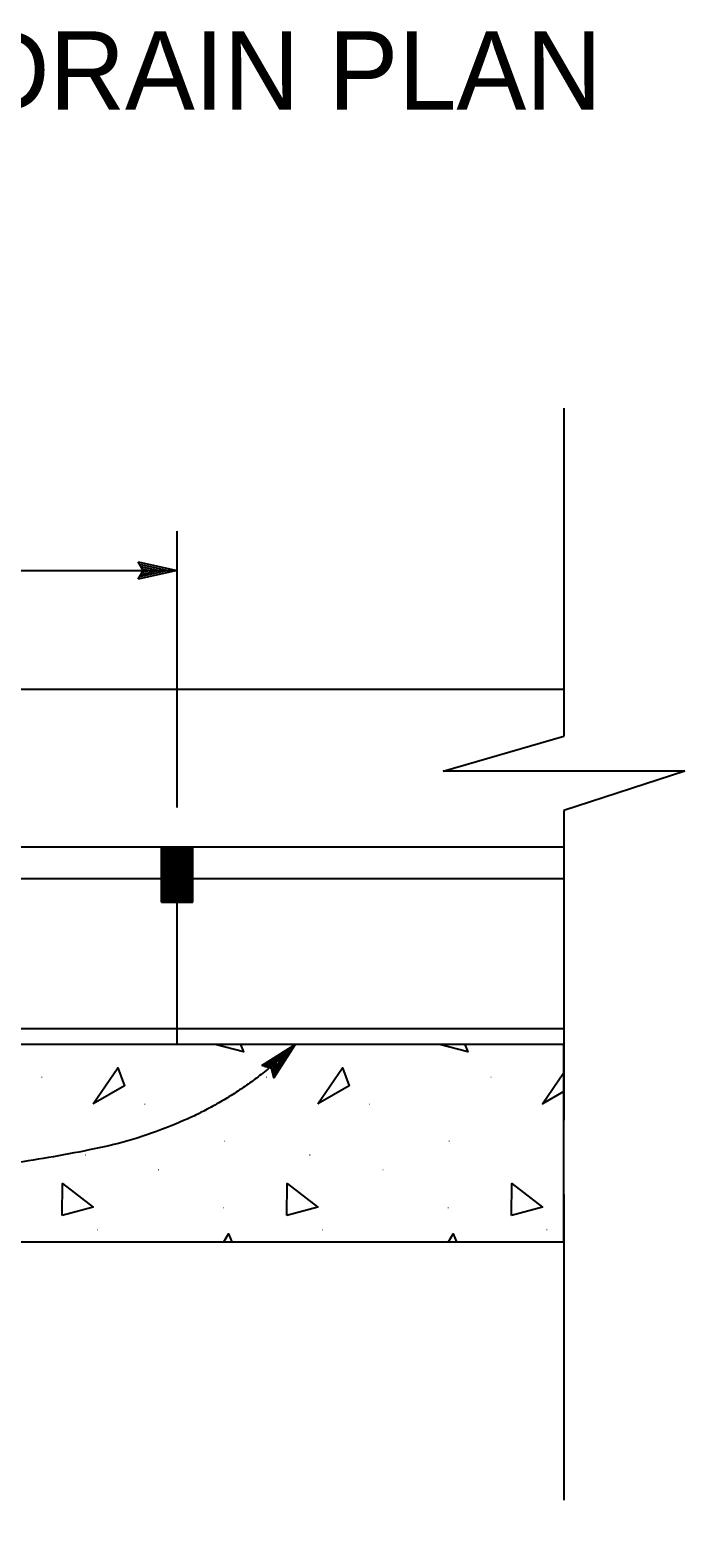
# Model space of a CAD drawing. Extents: x -893 to 867, y -474 to 712.
# Drawn here: x -205.3 to -104.9, y 169.7 to 400.8 of the extents above; entities that cross this region are included whole.
import ezdxf

# ---------------------------------------------------------------- set-up
doc = ezdxf.new("R2010")
doc.units = 0
for name, color, linetype in [('36 Drainage', 7, 'Continuous'), ('56 Stage 3 Anno', 7, 'Continuous'), ('57 Undefined', 7, 'Continuous'), ('60 Nongeo Data', 7, 'Continuous')]:
    doc.layers.add(name, color=color, linetype=linetype)

msp = doc.modelspace()

# ---------------------------------------------------------------- linework, layer by layer
at = {"layer": '36 Drainage'}
for points in [[(-173.04, 245.34), (-172.57, 244.2), (-176.93, 245.34)], [(-138.59, 245.34), (-138.12, 244.2), (-142.48, 245.34)], [(-123.43, 238.12), (-126.69, 236.23), (-123.43, 241.02)], [(-175.56, 215.09), (-174.84, 216.32), (-174.33, 215.09)], [(-141.11, 215.09), (-140.38, 216.32), (-139.88, 215.09)]]:
    msp.add_lwpolyline(points, dxfattribs=at)
for points in [[(-195.6, 236.23), (-191.83, 241.76), (-190.82, 238.99)], [(-161.15, 236.23), (-157.38, 241.76), (-156.37, 238.99)], [(-200.36, 219.09), (-200.32, 224.04), (-195.6, 220.39)], [(-165.91, 219.09), (-165.87, 224.04), (-161.15, 220.39)], [(-131.46, 219.09), (-131.42, 224.04), (-126.69, 220.39)]]:
    msp.add_lwpolyline(points, close=True, dxfattribs=at)
at = {"layer": '56 Stage 3 Anno'}
for p, q in [((-123.43, 342.84), (-123.43, 292.57)), ((-182.74, 281.65), (-182.74, 324)), ((-187.94, 317.95), (-188.74, 319.29)), ((-188.74, 319.29), (-188.74, 319.29)), ((-188.74, 319.29), (-182.74, 317.95)), ((-188.52, 318.93), (-184.12, 317.95)), ((-356.98, 317.95), (-182.74, 317.95)), ((-182.74, 317.95), (-188.74, 316.62)), ((-188.74, 316.62), (-187.94, 317.95)), ((-188.74, 316.62), (-188.74, 316.62)), ((-184.13, 317.94), (-188.5, 316.98)), ((-185.5, 317.95), (-188.33, 317.32)), ((-188.29, 318.57), (-185.5, 317.95)), ((-188.11, 318.23), (-186.88, 317.95)), ((-186.88, 317.95), (-188.09, 317.68)), ((-182.74, 317.95), (-182.74, 317.95)), ((-141.94, 287.21), (-123.43, 292.57)), ((-104.85, 287.21), (-141.94, 287.21)), ((-104.85, 287.21), (-123.43, 281.18)), ((-123.43, 281.18), (-123.43, 233.71)), ((-123.43, 222.32), (-123.43, 175.5))]:
    msp.add_line(p, q, dxfattribs=at)
msp.add_lwpolyline([(-169.75, 242.09), (-164.65, 245.34), (-167.89, 240.23), (-167.99, 240.63), (-165.62, 244.37), (-169.36, 241.99), (-168.96, 241.89), (-166.57, 243.42), (-168.09, 241.02), (-168.19, 241.42), (-167.53, 242.45), (-168.57, 241.79), (-168.26, 241.72), (-167.89, 240.23), (-168.26, 241.72)], close=True, dxfattribs=at)
msp.add_open_spline([(-164.65, 245.34), (-176.93, 233.01), (-215.01, 225.4), (-255.7, 223.73), (-304.95, 214.69), (-333.27, 194.22), (-336.13, 179.71), (-333.51, 173.52), (-328.99, 169.71)], degree=2, dxfattribs=at)
at = {"layer": '60 Nongeo Data'}
for p, q in [((-788.96, 299.8), (-123.43, 299.8)), ((-788.96, 275.6), (-123.43, 275.6)), ((-185.16, 267.12), (-185.16, 275.6)), ((-185.04, 267.12), (-185.04, 275.6)), ((-184.92, 267.12), (-184.92, 275.6)), ((-184.79, 267.12), (-184.79, 275.6)), ((-184.67, 267.12), (-184.67, 275.6)), ((-184.55, 267.12), (-184.55, 275.6)), ((-184.43, 267.12), (-184.43, 275.6)), ((-184.31, 267.12), (-184.31, 275.6)), ((-184.19, 267.12), (-184.19, 275.6)), ((-184.07, 267.12), (-184.07, 275.6)), ((-183.95, 267.12), (-183.95, 275.6)), ((-183.83, 267.12), (-183.83, 275.6)), ((-183.71, 267.12), (-183.71, 275.6)), ((-183.58, 267.12), (-183.58, 275.6)), ((-183.46, 267.12), (-183.46, 275.6)), ((-183.34, 267.12), (-183.34, 275.6)), ((-183.22, 267.12), (-183.22, 275.6)), ((-183.1, 267.12), (-183.1, 275.6)), ((-182.98, 267.12), (-182.98, 275.6)), ((-182.86, 267.12), (-182.86, 275.6)), ((-182.74, 245.34), (-182.74, 275.6)), ((-182.74, 267.12), (-182.74, 275.6)), ((-182.62, 267.12), (-182.62, 275.6)), ((-182.49, 267.12), (-182.49, 275.6)), ((-182.37, 267.12), (-182.37, 275.6)), ((-182.25, 267.12), (-182.25, 275.6)), ((-182.13, 267.12), (-182.13, 275.6)), ((-182.01, 267.12), (-182.01, 275.6)), ((-181.89, 267.12), (-181.89, 275.6)), ((-181.77, 267.12), (-181.77, 275.6)), ((-181.65, 267.12), (-181.65, 275.6)), ((-181.53, 267.12), (-181.53, 275.6)), ((-181.41, 267.12), (-181.41, 275.6)), ((-181.28, 267.12), (-181.28, 275.6)), ((-181.16, 267.12), (-181.16, 275.6)), ((-181.04, 267.12), (-181.04, 275.6)), ((-180.92, 267.12), (-180.92, 275.6)), ((-180.8, 267.12), (-180.8, 275.6)), ((-180.68, 267.12), (-180.68, 275.6)), ((-180.56, 267.12), (-180.56, 275.6)), ((-180.44, 267.12), (-180.44, 275.6)), ((-180.32, 267.12), (-180.32, 275.6)), ((-704.51, 270.76), (-123.43, 270.76)), ((-185.16, 267.12), (-180.32, 267.12)), ((-704.51, 247.76), (-123.43, 247.76)), ((-123.43, 245.34), (-705.46, 245.34)), ((-123.43, 215.09), (-123.43, 245.34)), ((-728.46, 215.09), (-123.43, 215.09))]:
    msp.add_line(p, q, dxfattribs=at)

# ---------------------------------------------------------------- texts
at = {"layer": '36 Drainage'}
for p in [(-203.68, 240.24), (-169.23, 240.24), (-134.78, 240.24), (-187.89, 236.1), (-153.44, 236.1), (-175.64, 230.42), (-141.19, 230.42), (-197.02, 228.31), (-162.57, 228.31), (-185.8, 226.03), (-151.35, 226.03), (-175.8, 220.2), (-141.35, 220.2), (-195.11, 216.84), (-160.66, 216.84), (-126.21, 216.84)]:
    msp.add_text('.', height=1.02, dxfattribs=at).set_placement(p)
at = {"layer": '57 Undefined'}
msp.add_text('GRATED LINE DRAIN PLAN', height=12, dxfattribs=at).set_placement((-325.36, 388.6))

doc.saveas('drawing.dxf')
